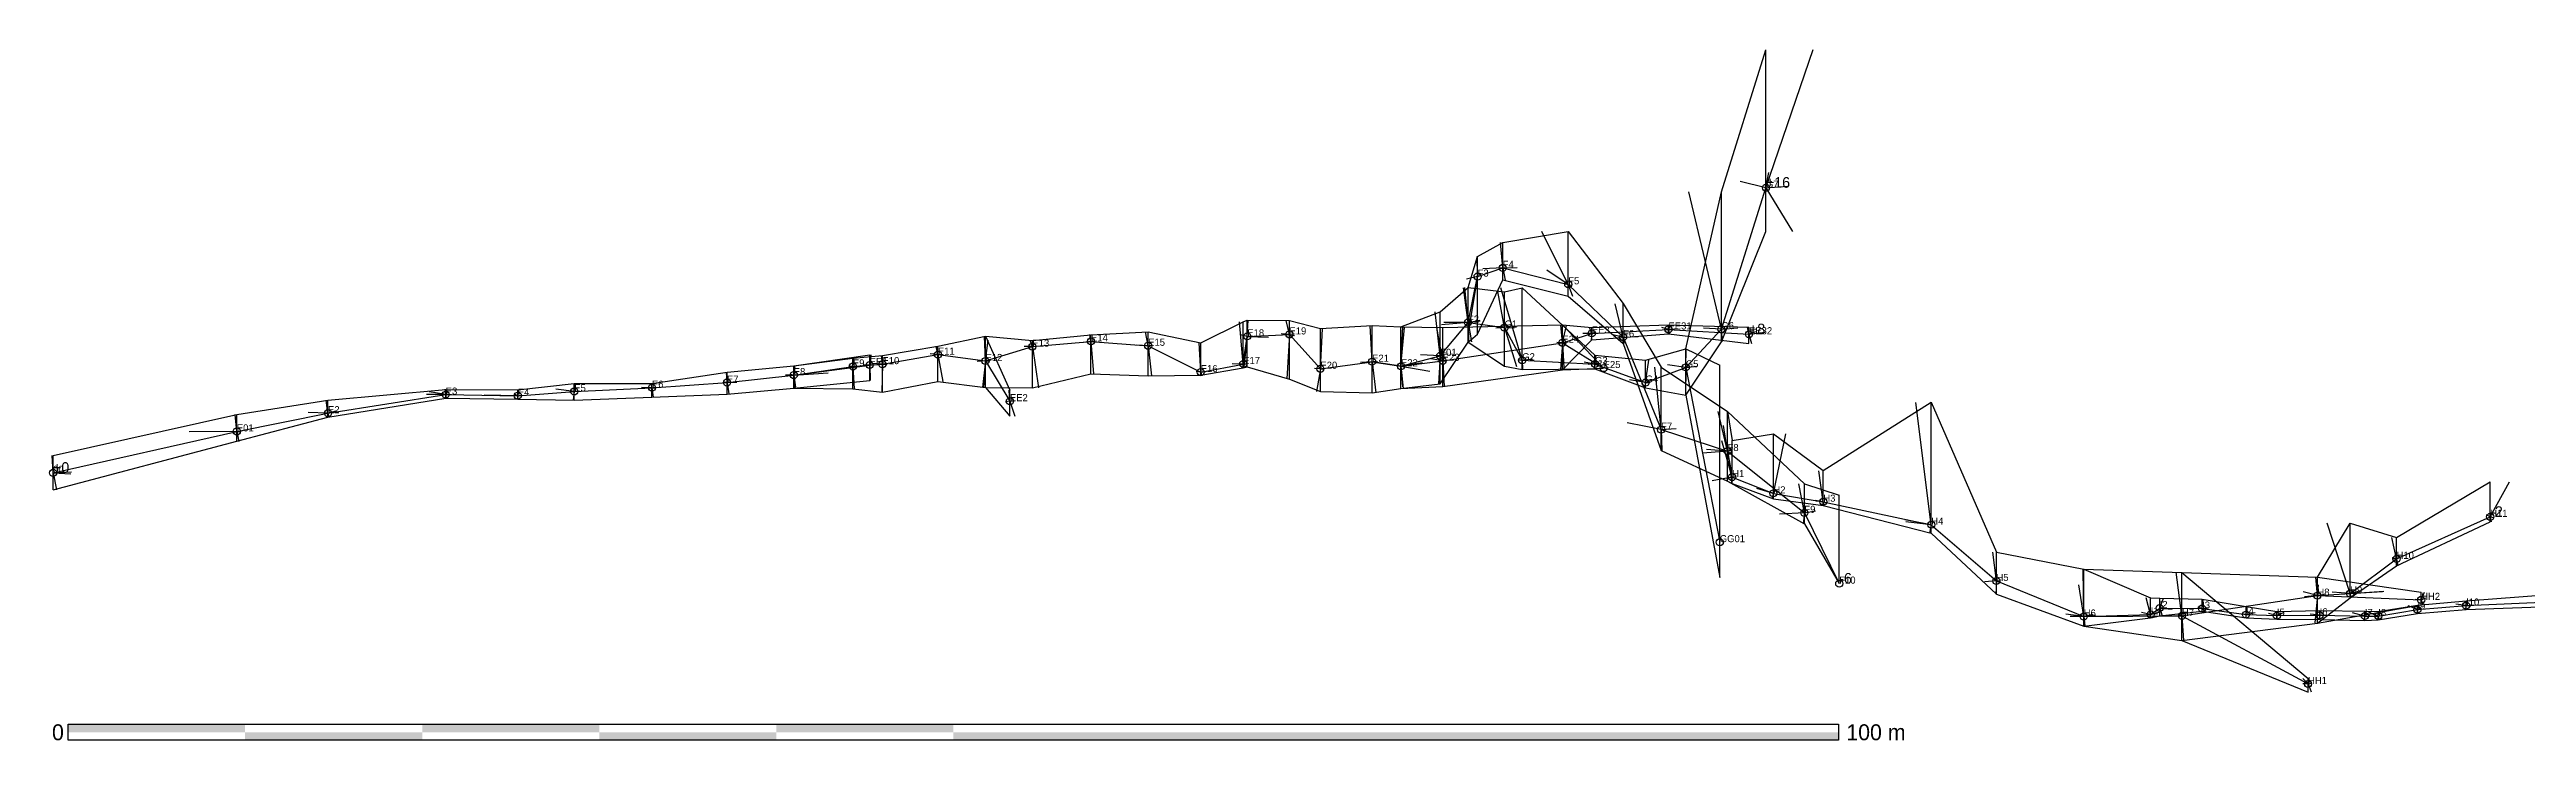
# Model space of a CAD drawing. Extents: x 0 to 280, y -15 to 24.
# Drawn here: x -0.2 to 139.7, y -15.1 to 23.9 of the extents above; entities that cross this region are included whole.
import ezdxf

# ---------------------------------------------------------------- set-up
doc = ezdxf.new("R2010")
doc.units = 0
for name, color, linetype in [('CHEMINEMENTS', 1, 'CONTINUOUS'), ('CONTOURS_HAUTEURS', 3, 'CONTINUOUS'), ('ECHELLE', 7, 'CONTINUOUS'), ('HAUTEURS', 4, 'CONTINUOUS'), ('POINTS', 6, 'CONTINUOUS'), ('PROFONDEURS', 2, 'CONTINUOUS'), ('RADIALES', 9, 'CONTINUOUS'), ('STATIONS', 7, 'CONTINUOUS')]:
    doc.layers.add(name, color=color, linetype=linetype)

msp = doc.modelspace()

# ---------------------------------------------------------------- linework, layer by layer
at = {"layer": 'CHEMINEMENTS'}
for p, q in [((94.24, 8.12), (96.76, 16.11)), ((80.47, 11.09), (81.89, 11.58)), ((81.89, 11.58), (85.59, 10.65)), ((79.93, 8.49), (80.47, 11.09)), ((85.59, 10.65), (88.69, 7.67)), ((78.36, 6.61), (79.93, 8.49)), ((79.93, 8.49), (81.99, 8.21)), ((52.67, 6.32), (55.32, 7.13)), ((55.32, 7.13), (58.63, 7.43)), ((58.63, 7.43), (61.86, 7.18)), ((61.86, 7.18), (64.83, 5.69)), ((67.23, 6.15), (67.46, 7.71)), ((67.46, 7.71), (69.84, 7.82)), ((69.84, 7.82), (71.59, 5.88)), ((78.5, 6.33), (85.26, 7.35)), ((81.99, 8.21), (82.99, 6.36)), ((85.26, 7.35), (86.92, 7.88)), ((85.26, 7.35), (87.59, 5.92)), ((86.92, 7.88), (91.25, 8.1)), ((88.69, 7.67), (90.84, 2.44)), ((91.25, 8.1), (95.8, 7.83)), ((92.23, 5.96), (94.24, 8.12)), ((41.84, 5.52), (46.13, 6.09)), ((41.84, 5.52), (45.18, 6.01)), ((45.18, 6.01), (46.85, 6.14)), ((46.85, 6.14), (49.98, 6.68)), ((49.98, 6.68), (52.67, 6.32)), ((52.67, 6.32), (54.05, 4.05)), ((64.83, 5.69), (67.23, 6.15)), ((71.59, 5.88), (74.51, 6.28)), ((74.51, 6.28), (76.14, 6.02)), ((76.14, 6.02), (78.36, 6.61)), ((76.14, 6.02), (78.5, 6.33)), ((82.99, 6.36), (87.1, 6.15)), ((87.1, 6.15), (89.96, 5.1)), ((89.96, 5.1), (92.23, 5.96)), ((92.23, 5.96), (94.15, -3.92)), ((15.53, 3.37), (22.18, 4.42)), ((22.18, 4.42), (26.25, 4.36)), ((26.25, 4.36), (29.44, 4.6)), ((29.44, 4.6), (33.83, 4.81)), ((33.83, 4.81), (38.07, 5.1)), ((38.07, 5.1), (41.84, 5.52)), ((10.38, 2.34), (15.53, 3.37)), ((0, 0), (10.38, 2.34)), ((90.84, 2.44), (94.59, 1.23)), ((0, 0), (0, 0)), ((94.59, 1.23), (98.93, -2.26)), ((94.59, 1.23), (94.85, -0.24)), ((94.85, -0.24), (97.18, -1.16)), ((97.18, -1.16), (100, -1.63)), ((98.93, -2.26), (100.9, -6.26)), ((100, -1.63), (106.1, -2.93)), ((132.38, -4.86), (137.67, -2.49)), ((106.1, -2.93), (109.78, -6.11)), ((129.76, -6.82), (132.38, -4.86)), ((109.78, -6.11), (114.71, -8.12)), ((120.26, -8.08), (127.91, -6.94)), ((127.91, -6.94), (129.76, -6.82)), ((127.91, -6.94), (133.77, -7.18)), ((114.71, -8.12), (118.49, -8)), ((114.71, -8.12), (120.26, -8.08)), ((118.49, -8), (119, -7.64)), ((119, -7.64), (121.4, -7.67)), ((120.26, -8.08), (127.38, -11.93)), ((121.4, -7.67), (123.88, -8.01)), ((123.88, -8.01), (125.62, -8.07)), ((125.62, -8.07), (128.04, -8.05)), ((128.04, -8.05), (130.59, -8.09)), ((130.59, -8.09), (131.35, -8.09)), ((131.35, -8.09), (133.56, -7.73)), ((133.56, -7.73), (136.31, -7.5)), ((136.31, -7.5), (141.02, -7.28))]:
    msp.add_line(p, q, dxfattribs=at)
at = {"layer": 'CONTOURS_HAUTEURS'}
for p, q in [((94.24, 15.88), (96.76, 23.91)), ((96.76, 13.63), (96.76, 23.91)), ((92.23, 7.01), (94.24, 15.88)), ((80.47, 12.22), (81.89, 13.02)), ((81.89, 13.02), (85.59, 13.63)), ((85.59, 13.63), (88.69, 9.56)), ((94.24, 7.4), (96.76, 13.63)), ((79.93, 10.48), (80.47, 12.22)), ((78.36, 9.09), (79.93, 10.48)), ((79.93, 10.48), (81.99, 10.23)), ((80.47, 7.84), (81.89, 10.9)), ((81.89, 10.9), (85.59, 9.99)), ((81.99, 10.23), (82.99, 10.45)), ((82.99, 10.45), (87.1, 6.65)), ((85.59, 9.99), (88.69, 7.31)), ((64.83, 7.34), (67.23, 8.54)), ((67.23, 8.54), (67.46, 8.62)), ((67.46, 8.62), (69.84, 8.61)), ((69.84, 8.61), (71.59, 8.15)), ((76.14, 8.25), (78.36, 9.09)), ((88.69, 9.56), (90.84, 5.97)), ((46.85, 6.64), (49.98, 7.15)), ((49.98, 7.15), (52.67, 7.73)), ((52.67, 7.73), (54.05, 4.68)), ((52.67, 7.73), (55.32, 7.47)), ((55.32, 7.47), (58.63, 7.8)), ((58.63, 7.8), (61.86, 7.97)), ((61.86, 7.97), (64.83, 7.34)), ((71.59, 8.15), (74.51, 8.32)), ((74.51, 8.32), (76.14, 8.25)), ((76.14, 8.25), (78.5, 8.22)), ((78.36, 5.03), (79.93, 7.39)), ((78.5, 8.22), (85.26, 8.36)), ((79.93, 7.39), (80.47, 7.84)), ((79.93, 7.39), (81.99, 6.02)), ((85.26, 8.36), (87.59, 5.92)), ((85.26, 8.36), (86.92, 8.22)), ((85.26, 5.83), (86.92, 7.51)), ((86.92, 8.22), (91.25, 8.37)), ((86.92, 7.51), (91.25, 7.85)), ((88.69, 7.31), (90.84, 1.26)), ((89.96, 6.36), (92.23, 7.01)), ((91.25, 8.37), (95.8, 8.24)), ((91.25, 7.85), (95.8, 7.3)), ((92.23, 4.39), (94.24, 7.4)), ((92.23, 7.01), (94.15, 6.08)), ((95.8, 7.3), (95.8, 8.24)), ((33.83, 5.04), (38.07, 5.69)), ((38.07, 5.69), (41.84, 6.05)), ((41.84, 6.05), (46.13, 6.67)), ((41.84, 6.05), (45.18, 6.48)), ((45.18, 6.48), (46.85, 6.64)), ((46.13, 5.21), (46.13, 6.67)), ((64.83, 5.51), (67.23, 5.93)), ((67.23, 5.93), (67.46, 5.99)), ((67.46, 5.99), (69.84, 5.3)), ((78.5, 4.88), (85.26, 5.83)), ((81.99, 6.02), (82.99, 5.84)), ((82.99, 5.84), (87.1, 5.87)), ((85.26, 5.83), (87.59, 5.92)), ((87.1, 6.65), (89.96, 6.36)), ((87.1, 5.87), (89.96, 4.81)), ((87.59, 5.92), (87.59, 5.92)), ((90.84, 5.97), (94.59, 3.47)), ((94.15, -5.92), (94.15, 6.08)), ((15.53, 4.1), (22.18, 4.71)), ((15.53, 3.15), (22.18, 4.22)), ((22.18, 4.71), (26.25, 4.69)), ((22.18, 4.22), (26.25, 4.16)), ((26.25, 4.69), (29.44, 5.04)), ((29.44, 5.04), (33.83, 5.04)), ((29.44, 4.11), (33.83, 4.27)), ((33.83, 4.27), (38.07, 4.45)), ((38.07, 4.45), (41.84, 4.79)), ((41.84, 4.79), (46.13, 5.21)), ((41.84, 4.79), (45.18, 4.75)), ((45.18, 4.75), (46.85, 4.56)), ((46.85, 4.56), (49.98, 5.16)), ((49.98, 5.16), (52.67, 4.83)), ((52.67, 4.83), (54.05, 3.2)), ((52.67, 4.83), (55.32, 4.8)), ((54.05, 3.2), (54.05, 4.68)), ((55.32, 4.8), (58.63, 5.59)), ((58.63, 5.59), (61.86, 5.49)), ((61.86, 5.49), (64.83, 5.51)), ((69.84, 5.3), (71.59, 4.6)), ((71.59, 4.6), (74.51, 4.52)), ((74.51, 4.52), (76.14, 4.76)), ((76.14, 4.76), (78.36, 5.03)), ((76.14, 4.76), (78.5, 4.88)), ((89.96, 4.81), (92.23, 4.39)), ((92.23, 4.39), (94.15, -5.92)), ((0, 0.98), (10.38, 3.3)), ((10.38, 3.3), (15.53, 4.1)), ((10.38, 1.79), (15.53, 3.15)), ((26.25, 4.16), (29.44, 4.11)), ((94.59, 3.47), (98.93, -0.62)), ((94.59, 3.47), (94.85, 1.82)), ((100, 0.13), (106.1, 3.99)), ((106.1, 3.99), (109.78, -4.48)), ((0, -0.96), (10.38, 1.79)), ((94.85, 1.82), (97.18, 2.21)), ((97.18, 2.21), (100, 0.13)), ((0, 0.98), (0, 0.98)), ((90.84, 1.26), (94.59, -0.47)), ((0, -0.96), (0, -0.96)), ((94.59, -0.47), (98.93, -2.89)), ((94.59, -0.47), (94.85, -0.6)), ((94.85, -0.6), (97.18, -1.46)), ((98.93, -0.62), (100.9, -1.26)), ((100.9, -6.26), (100.9, -1.26)), ((132.38, -3.66), (137.67, -0.51)), ((137.67, -2.77), (137.67, -0.51)), ((97.18, -1.46), (100, -1.84)), ((100, -1.84), (106.1, -3.4)), ((132.38, -5.25), (137.67, -2.77)), ((98.93, -2.89), (100.9, -6.26)), ((106.1, -3.4), (109.78, -6.85)), ((127.91, -5.9), (129.76, -2.84)), ((129.76, -2.84), (132.38, -3.66)), ((109.78, -4.48), (114.71, -5.45)), ((114.71, -5.45), (120.26, -5.63)), ((114.71, -5.45), (118.49, -7.07)), ((129.76, -7.06), (132.38, -5.25)), ((109.78, -6.85), (114.71, -8.66)), ((120.26, -5.63), (127.38, -11.63)), ((120.26, -5.63), (127.91, -5.9)), ((127.91, -5.9), (133.77, -6.74)), ((133.77, -7.45), (133.77, -6.74)), ((136.31, -7.23), (141.02, -6.88)), ((114.71, -8.66), (118.49, -8.19)), ((118.49, -7.07), (119, -7.09)), ((118.49, -8.19), (119, -8.08)), ((119, -7.09), (121.4, -7.14)), ((119, -8.08), (121.4, -7.82)), ((121.4, -7.14), (123.88, -7.56)), ((121.4, -7.82), (123.88, -8.2)), ((123.88, -7.56), (125.62, -7.83)), ((123.88, -8.2), (125.62, -8.27)), ((125.62, -7.83), (128.04, -7.78)), ((125.62, -8.27), (128.04, -8.28)), ((127.91, -8.49), (129.76, -7.06)), ((127.91, -8.49), (133.77, -7.45)), ((128.04, -7.78), (130.59, -7.82)), ((128.04, -8.28), (130.59, -8.34)), ((130.59, -7.82), (131.35, -7.83)), ((130.59, -8.34), (131.35, -8.31)), ((131.35, -7.83), (133.56, -7.47)), ((131.35, -8.31), (133.56, -7.95)), ((133.56, -7.47), (136.31, -7.23)), ((133.56, -7.95), (136.31, -7.73)), ((136.31, -7.73), (141.02, -7.55)), ((114.71, -8.66), (120.26, -9.48)), ((120.26, -9.48), (127.91, -8.49)), ((120.26, -9.48), (127.38, -12.39)), ((127.38, -12.39), (127.38, -11.63))]:
    msp.add_line(p, q, dxfattribs=at)
at = {"layer": 'ECHELLE'}
for p, q in [((0.85, -14.2), (100.85, -14.2)), ((0.85, -15.11), (0.85, -14.2)), ((100.85, -15.11), (0.85, -15.11)), ((100.85, -14.2), (100.85, -15.11))]:
    msp.add_line(p, q, dxfattribs=at)
for points in [[(0.85, -14.2), (10.85, -14.2), (0.85, -14.66), (10.85, -14.66)], [(10.85, -14.66), (20.85, -14.66), (10.85, -15.11), (20.85, -15.11)], [(20.85, -14.2), (30.85, -14.2), (20.85, -14.66), (30.85, -14.66)], [(30.85, -14.66), (40.85, -14.66), (30.85, -15.11), (40.85, -15.11)], [(40.85, -14.2), (50.85, -14.2), (40.85, -14.66), (50.85, -14.66)], [(50.85, -14.66), (100.85, -14.66), (50.85, -15.11), (100.85, -15.11)]]:
    msp.add_solid(points, dxfattribs=at)
at = {"layer": 'HAUTEURS'}
for p, q in [((96.76, 13.63), (96.76, 23.91)), ((94.24, 7.4), (94.24, 15.88)), ((81.89, 10.9), (81.89, 13.02)), ((85.59, 9.99), (85.59, 13.63)), ((80.47, 7.84), (80.47, 12.22)), ((79.93, 7.39), (79.93, 10.48)), ((81.99, 6.02), (81.99, 10.23)), ((82.99, 5.84), (82.99, 10.45)), ((67.23, 5.93), (67.23, 8.54)), ((67.46, 5.99), (67.46, 8.62)), ((69.84, 5.3), (69.84, 8.61)), ((78.36, 5.03), (78.36, 9.09)), ((88.69, 7.31), (88.69, 9.56)), ((49.98, 5.16), (49.98, 7.15)), ((52.67, 4.83), (52.67, 7.73)), ((55.32, 4.8), (55.32, 7.47)), ((58.63, 5.59), (58.63, 7.8)), ((61.86, 5.49), (61.86, 7.97)), ((64.83, 5.51), (64.83, 7.34)), ((71.59, 4.6), (71.59, 8.15)), ((74.51, 4.52), (74.51, 8.32)), ((76.14, 4.76), (76.14, 8.25)), ((78.5, 4.88), (78.5, 8.22)), ((85.26, 5.83), (85.26, 8.36)), ((86.92, 7.51), (86.92, 8.22)), ((91.25, 7.85), (91.25, 8.37)), ((92.23, 4.39), (92.23, 7.01)), ((95.8, 7.3), (95.8, 8.24)), ((38.07, 4.45), (38.07, 5.69)), ((41.84, 4.79), (41.84, 6.05)), ((45.18, 4.75), (45.18, 6.48)), ((46.13, 5.21), (46.13, 6.67)), ((46.85, 4.56), (46.85, 6.64)), ((87.1, 5.87), (87.1, 6.65)), ((87.59, 5.92), (87.59, 5.92)), ((89.96, 4.81), (89.96, 6.36)), ((90.84, 1.26), (90.84, 5.97)), ((94.15, -5.92), (94.15, 6.08)), ((22.18, 4.22), (22.18, 4.71)), ((26.25, 4.16), (26.25, 4.69)), ((29.44, 4.11), (29.44, 5.04)), ((33.83, 4.27), (33.83, 5.04)), ((54.05, 3.2), (54.05, 4.68)), ((10.38, 1.79), (10.38, 3.3)), ((15.53, 3.15), (15.53, 4.1)), ((94.59, -0.47), (94.59, 3.47)), ((106.1, -3.4), (106.1, 3.99)), ((94.85, -0.6), (94.85, 1.82)), ((97.18, -1.46), (97.18, 2.21)), ((0, -0.96), (0, 0.98)), ((100, -1.84), (100, 0.13)), ((98.93, -2.89), (98.93, -0.62)), ((100.9, -6.26), (100.9, -1.26)), ((137.67, -2.77), (137.67, -0.51)), ((129.76, -7.06), (129.76, -2.84)), ((132.38, -5.25), (132.38, -3.66)), ((109.78, -6.85), (109.78, -4.48)), ((114.71, -8.66), (114.71, -5.45)), ((120.26, -9.48), (120.26, -5.63)), ((127.91, -8.49), (127.91, -5.9)), ((133.77, -7.45), (133.77, -6.74)), ((118.49, -8.19), (118.49, -7.07)), ((119, -8.08), (119, -7.09)), ((121.4, -7.82), (121.4, -7.14)), ((123.88, -8.2), (123.88, -7.56)), ((125.62, -8.27), (125.62, -7.83)), ((128.04, -8.28), (128.04, -7.78)), ((130.59, -8.34), (130.59, -7.82)), ((131.35, -8.31), (131.35, -7.83)), ((133.56, -7.95), (133.56, -7.47)), ((136.31, -7.73), (136.31, -7.23)), ((127.38, -12.39), (127.38, -11.63))]:
    msp.add_line(p, q, dxfattribs=at)
at = {"layer": 'POINTS'}
for centre in [(96.76, 16.11), (80.47, 11.09), (81.89, 11.58), (85.59, 10.65), (79.93, 8.49), (81.99, 8.21), (55.32, 7.13), (58.63, 7.43), (61.86, 7.18), (67.46, 7.71), (69.84, 7.82), (85.26, 7.35), (86.92, 7.88), (88.69, 7.67), (91.25, 8.1), (94.24, 8.12), (95.8, 7.83), (41.84, 5.52), (45.18, 6.01), (46.13, 6.09), (46.85, 6.14), (49.98, 6.68), (52.67, 6.32), (64.83, 5.69), (67.23, 6.15), (71.59, 5.88), (74.51, 6.28), (76.14, 6.02), (78.36, 6.61), (78.5, 6.33), (82.99, 6.36), (87.1, 6.15), (87.59, 5.92), (92.23, 5.96), (22.18, 4.42), (26.25, 4.36), (29.44, 4.6), (33.83, 4.81), (38.07, 5.1), (54.05, 4.05), (89.96, 5.1), (15.53, 3.37), (10.38, 2.34), (90.84, 2.44), (94.59, 1.23), (0, 0), (94.85, -0.24), (97.18, -1.16), (98.93, -2.26), (100, -1.63), (106.1, -2.93), (137.67, -2.49), (94.15, -3.92), (132.38, -4.86), (100.9, -6.26), (109.78, -6.11), (127.91, -6.94), (129.76, -6.82), (133.77, -7.18), (114.71, -8.12), (118.49, -8), (119, -7.64), (120.26, -8.08), (121.4, -7.67), (123.88, -8.01), (125.62, -8.07), (128.04, -8.05), (130.59, -8.09), (131.35, -8.09), (133.56, -7.73), (136.31, -7.5), (127.38, -11.93)]:
    msp.add_circle(centre, 0.2, dxfattribs=at)
at = {"layer": 'RADIALES'}
for p, q in [((96.76, 16.11), (99.43, 23.92)), ((96.76, 16.11), (96.93, 16.97)), ((94.24, 8.12), (92.41, 15.88)), ((96.76, 16.11), (95.3, 16.46)), ((96.76, 16.11), (97.97, 16.19)), ((96.76, 16.11), (98.26, 13.63)), ((81.89, 11.58), (81.76, 13.02)), ((85.59, 10.65), (84.1, 13.63)), ((80.47, 11.09), (80.45, 12.22)), ((81.89, 11.58), (80.77, 11.52)), ((81.89, 11.58), (82.7, 11.6)), ((81.89, 11.58), (82.02, 10.89)), ((85.59, 10.65), (84.39, 11.45)), ((79.93, 8.49), (79.68, 10.45)), ((79.93, 8.49), (79.74, 10.48)), ((80.47, 11.09), (79.85, 10.95)), ((80.47, 11.09), (79.92, 7.84)), ((81.99, 8.21), (81.62, 10.24)), ((82.99, 6.36), (81.79, 10.46)), ((85.59, 10.65), (85.8, 10.61)), ((85.59, 10.65), (85.83, 9.98)), ((67.23, 6.15), (67.02, 8.54)), ((67.46, 7.71), (67.51, 8.61)), ((69.84, 7.82), (69.66, 8.61)), ((78.36, 6.61), (78.08, 9.09)), ((79.93, 8.49), (78.44, 8.36)), ((79.93, 8.49), (78.57, 8.5)), ((79.93, 8.49), (80.59, 8.62)), ((79.93, 8.49), (80.61, 8.59)), ((79.93, 8.49), (80.12, 7.4)), ((79.93, 8.49), (79.96, 7.39)), ((88.69, 7.67), (88.24, 9.55)), ((49.98, 6.68), (49.89, 7.15)), ((52.67, 6.32), (52.62, 7.73)), ((52.67, 6.32), (52.82, 7.5)), ((55.32, 7.13), (54.86, 7.14)), ((55.32, 7.13), (55.19, 7.47)), ((55.32, 7.13), (55.52, 7.16)), ((55.32, 7.13), (55.66, 4.81)), ((58.63, 7.43), (58.2, 7.36)), ((58.63, 7.43), (58.57, 7.81)), ((58.63, 7.43), (58.83, 7.45)), ((58.63, 7.43), (58.77, 5.6)), ((61.86, 7.18), (61.23, 7.22)), ((61.86, 7.18), (61.71, 7.97)), ((61.86, 7.18), (62.06, 7.21)), ((61.86, 7.18), (62.05, 5.49)), ((64.83, 5.69), (64.74, 7.34)), ((67.46, 7.71), (67.08, 7.8)), ((67.46, 7.71), (67.27, 5.99)), ((67.46, 7.71), (68.65, 7.67)), ((69.84, 7.82), (69.37, 7.86)), ((69.84, 7.82), (69.7, 5.31)), ((69.84, 7.82), (70.13, 7.77)), ((71.59, 5.88), (71.7, 8.15)), ((74.51, 6.28), (74.41, 8.32)), ((76.14, 6.02), (76.24, 8.25)), ((76.14, 6.02), (76.35, 8.21)), ((78.5, 6.33), (78.16, 8.22)), ((81.99, 8.21), (81.5, 8.18)), ((81.99, 8.21), (82.54, 8.2)), ((81.99, 8.21), (82.67, 6.01)), ((85.26, 7.35), (84.94, 7.36)), ((85.26, 7.35), (85.16, 5.84)), ((85.26, 7.35), (85.17, 8.36)), ((85.26, 7.35), (85.49, 8.33)), ((85.26, 7.35), (85.45, 7.36)), ((85.26, 7.35), (85.45, 7.35)), ((85.26, 7.35), (85.34, 5.94)), ((86.92, 7.88), (86.42, 7.87)), ((86.92, 7.88), (86.79, 8.22)), ((86.92, 7.88), (86.89, 7.51)), ((86.92, 7.88), (87.12, 7.95)), ((88.69, 7.67), (88.1, 7.79)), ((88.69, 7.67), (89.55, 7.7)), ((88.69, 7.67), (88.74, 7.31)), ((91.25, 8.1), (90.87, 8.22)), ((91.25, 8.1), (91.29, 8.37)), ((91.25, 8.1), (91.77, 8.15)), ((91.25, 8.1), (91.3, 7.85)), ((92.23, 5.96), (92.25, 7.01)), ((94.24, 8.12), (93.24, 8.18)), ((94.24, 8.12), (95.18, 8.19)), ((94.24, 8.12), (94.27, 7.4)), ((95.8, 7.83), (95.71, 8.24)), ((95.8, 7.83), (96.19, 7.98)), ((95.8, 7.83), (96.72, 7.95)), ((95.8, 7.83), (95.94, 7.3)), ((38.07, 5.1), (38.04, 5.69)), ((41.84, 5.52), (41.9, 6.06)), ((41.84, 5.52), (41.92, 5.96)), ((41.84, 5.52), (42.94, 5.67)), ((41.84, 5.52), (43.78, 5.66)), ((45.18, 6.01), (44.99, 6.01)), ((45.18, 6.01), (45.23, 6.47)), ((45.18, 6.01), (45.72, 6.04)), ((45.18, 6.01), (45.25, 4.75)), ((46.13, 6.09), (45.78, 6.11)), ((46.13, 6.09), (46.22, 6.67)), ((46.13, 6.09), (46.33, 6.1)), ((46.13, 6.09), (46.16, 5.21)), ((46.85, 6.14), (46.26, 6.17)), ((46.85, 6.14), (46.8, 6.64)), ((46.85, 6.14), (46.81, 4.56)), ((46.85, 6.14), (47.05, 6.16)), ((49.98, 6.68), (49.54, 6.72)), ((49.98, 6.68), (50.16, 6.68)), ((49.98, 6.68), (50.26, 5.17)), ((52.67, 6.32), (52.21, 6.3)), ((52.67, 6.32), (52.31, 6.31)), ((52.67, 6.32), (52.5, 4.83)), ((52.67, 6.32), (52.56, 4.85)), ((52.67, 6.32), (52.86, 6.33)), ((52.67, 6.32), (52.87, 6.32)), ((64.83, 5.69), (64.58, 5.72)), ((64.83, 5.69), (65.12, 5.72)), ((64.83, 5.69), (64.88, 5.52)), ((67.23, 6.15), (66.6, 6.16)), ((67.23, 6.15), (67.19, 5.94)), ((67.23, 6.15), (67.43, 6.16)), ((71.59, 5.88), (71.26, 5.9)), ((71.59, 5.88), (71.37, 4.6)), ((71.59, 5.88), (71.77, 5.87)), ((74.51, 6.28), (73.86, 6.24)), ((74.51, 6.28), (74.71, 6.31)), ((74.51, 6.28), (74.73, 4.53)), ((76.14, 6.02), (74.75, 6.23)), ((76.14, 6.02), (78.08, 6.28)), ((76.14, 6.02), (77.36, 6.24)), ((76.14, 6.02), (77.78, 5.75)), ((76.14, 6.02), (76.23, 4.86)), ((76.14, 6.02), (76.26, 4.76)), ((78.36, 6.61), (77.25, 6.66)), ((78.5, 6.33), (77.82, 6.44)), ((78.36, 6.61), (78.27, 5.03)), ((78.36, 6.61), (78.57, 6.63)), ((78.5, 6.33), (78.7, 6.33)), ((78.5, 6.33), (78.59, 4.88)), ((82.99, 6.36), (82.77, 6.37)), ((82.99, 6.36), (83.58, 6.45)), ((82.99, 6.36), (83.01, 5.84)), ((87.1, 6.15), (86.49, 6.25)), ((87.1, 6.15), (86.71, 6.13)), ((87.1, 6.15), (87.05, 5.87)), ((87.1, 6.15), (87.16, 6.65)), ((89.96, 5.1), (90.15, 6.37)), ((90.84, 2.44), (90.49, 5.98)), ((92.23, 5.96), (91.19, 6.1)), ((92.23, 5.96), (92.21, 4.39)), ((92.23, 5.96), (92.83, 6.02)), ((22.18, 4.42), (21.1, 4.43)), ((22.18, 4.42), (21.25, 4.57)), ((22.18, 4.42), (22.14, 4.72)), ((22.18, 4.42), (22.18, 4.22)), ((26.25, 4.36), (24.36, 4.39)), ((26.25, 4.36), (26.06, 4.44)), ((26.25, 4.36), (26.23, 4.16)), ((26.25, 4.36), (26.3, 4.69)), ((29.44, 4.6), (28.4, 4.72)), ((29.44, 4.6), (29.22, 4.63)), ((29.44, 4.6), (29.38, 4.11)), ((29.44, 4.6), (29.51, 5.03)), ((33.83, 4.81), (33.24, 4.83)), ((33.83, 4.81), (33.83, 5.04)), ((33.83, 4.81), (34, 4.8)), ((33.83, 4.81), (33.89, 4.27)), ((38.07, 5.1), (37.89, 5.1)), ((38.07, 5.1), (38.62, 5.13)), ((38.07, 5.1), (38.17, 4.46)), ((41.84, 5.52), (41.38, 5.52)), ((41.84, 5.52), (41.62, 5.56)), ((41.84, 5.52), (41.93, 4.84)), ((41.84, 5.52), (41.91, 4.8)), ((54.05, 4.05), (54, 4.68)), ((89.96, 5.1), (89.06, 5.26)), ((89.96, 5.1), (89.92, 4.82)), ((89.96, 5.1), (90.19, 5.08)), ((10.38, 2.34), (10.28, 3.29)), ((15.53, 3.37), (14.41, 3.41)), ((15.53, 3.37), (15.42, 4.1)), ((15.53, 3.37), (15.99, 3.51)), ((15.53, 3.37), (15.58, 3.15)), ((54.05, 4.05), (53.8, 4.02)), ((54.05, 4.05), (54.25, 4.06)), ((54.05, 4.05), (54.32, 3.2)), ((90.84, 2.44), (88.92, 2.82)), ((94.59, 1.23), (94.06, 3.47)), ((106.1, -2.93), (105.23, 3.98)), ((10.38, 2.34), (7.69, 2.31)), ((10.38, 2.34), (10.58, 2.34)), ((10.38, 2.34), (10.5, 1.78)), ((90.84, 2.44), (91.69, 2.5)), ((90.84, 2.44), (90.88, 1.26)), ((94.85, -0.24), (94.26, 1.81)), ((94.59, 1.23), (94.37, 2.67)), ((97.18, -1.16), (97.89, 2.2)), ((0, 0), (-0.06, 0.98)), ((0, 0), (1.04, 0.05)), ((0, 0), (1, -0.06)), ((0, 0), (0.19, -0.96)), ((94.59, 1.23), (93.2, 1.11)), ((94.59, 1.23), (93.41, 1.32)), ((94.59, 1.23), (94.79, 1.33)), ((94.59, 1.23), (94.78, 1.29)), ((94.59, 1.23), (94.82, -0.45)), ((94.59, 1.23), (94.86, -0.47)), ((100, -1.63), (99.75, 0.12)), ((94.85, -0.24), (93.73, -0.45)), ((94.85, -0.24), (94.8, -0.61)), ((94.85, -0.24), (95.07, -0.2)), ((97.18, -1.16), (96.24, -0.89)), ((97.18, -1.16), (97, -1.1)), ((97.18, -1.16), (97.1, -1.46)), ((98.93, -2.26), (98.62, -0.63)), ((137.67, -2.49), (138.76, -0.51)), ((98.93, -2.26), (97.53, -2.34)), ((98.93, -2.26), (98.86, -2.88)), ((98.93, -2.26), (99.55, -2.14)), ((100, -1.63), (99.53, -1.57)), ((100, -1.63), (99.6, -1.6)), ((100, -1.63), (100.02, -1.84)), ((106.1, -2.93), (104.61, -2.65)), ((106.1, -2.93), (104.66, -2.76)), ((137.67, -2.49), (137.47, -2.38)), ((137.67, -2.49), (137.89, -2.52)), ((137.67, -2.49), (137.73, -2.77)), ((106.1, -2.93), (106, -3.4)), ((129.76, -6.82), (128.46, -2.84)), ((132.38, -4.86), (132.11, -3.66)), ((109.78, -6.11), (109.58, -4.48)), ((114.71, -8.12), (114.67, -5.45)), ((132.38, -4.86), (132.14, -4.8)), ((132.38, -4.86), (132.14, -4.88)), ((132.38, -4.86), (132.45, -5.25)), ((109.78, -6.11), (109.11, -6.15)), ((109.78, -6.11), (109.74, -6.85)), ((109.78, -6.11), (109.99, -6.1)), ((114.71, -8.12), (114.44, -6.33)), ((120.26, -8.08), (119.94, -5.62)), ((127.91, -6.94), (127.11, -6.73)), ((127.91, -6.94), (127.18, -7)), ((127.91, -6.94), (127.76, -8.48)), ((127.91, -6.94), (127.83, -5.9)), ((127.91, -6.94), (127.88, -7.14)), ((127.91, -6.94), (127.98, -6.32)), ((127.91, -6.94), (128.3, -6.85)), ((127.91, -6.94), (128.11, -6.9)), ((129.76, -6.82), (128.74, -6.75)), ((129.76, -6.82), (131.66, -6.69)), ((129.76, -6.82), (130.26, -6.69)), ((129.76, -6.82), (131.58, -6.7)), ((129.76, -6.82), (129.79, -7.06)), ((133.77, -7.18), (133.96, -6.74)), ((114.71, -8.12), (113.69, -7.99)), ((114.71, -8.12), (113.94, -8.12)), ((114.71, -8.12), (115.23, -7.99)), ((114.71, -8.12), (115.38, -8.03)), ((114.71, -8.12), (114.74, -8.44)), ((114.71, -8.12), (114.78, -8.65)), ((118.49, -8), (117.98, -7.9)), ((118.49, -8), (118.24, -7.07)), ((118.49, -8), (118.42, -8.19)), ((118.49, -8), (119.1, -7.84)), ((119, -7.64), (119.22, -7.08)), ((119, -7.64), (119.18, -7.61)), ((119, -7.64), (119.71, -7.7)), ((119, -7.64), (119.15, -8.08)), ((120.26, -8.08), (119.24, -8.09)), ((120.26, -8.08), (120.07, -8.01)), ((120.26, -8.08), (120.35, -9.48)), ((121.4, -7.67), (121.16, -7.6)), ((121.4, -7.67), (121.46, -7.15)), ((121.4, -7.67), (121.78, -7.6)), ((121.4, -7.67), (121.54, -7.82)), ((123.88, -8.01), (123.65, -7.98)), ((123.88, -8.01), (123.85, -8.2)), ((123.88, -8.01), (123.97, -7.56)), ((123.88, -8.01), (124.39, -7.9)), ((125.62, -8.07), (125.14, -7.94)), ((125.62, -8.07), (125.6, -7.83)), ((125.62, -8.07), (125.61, -8.27)), ((125.62, -8.07), (126.04, -7.88)), ((128.04, -8.05), (127.5, -7.99)), ((128.04, -8.05), (128.01, -8.28)), ((128.04, -8.05), (128.07, -7.77)), ((128.04, -8.05), (128.29, -8.03)), ((130.59, -8.09), (129.9, -7.91)), ((130.59, -8.09), (130.54, -8.34)), ((130.59, -8.09), (130.64, -7.81)), ((130.59, -8.09), (130.79, -8.13)), ((131.35, -8.09), (130.81, -7.89)), ((131.35, -8.09), (131.38, -7.83)), ((131.35, -8.09), (131.67, -8.02)), ((131.35, -8.09), (131.38, -8.32)), ((133.56, -7.73), (133.04, -7.51)), ((133.77, -7.18), (133.43, -7.16)), ((133.56, -7.73), (133.6, -7.47)), ((133.56, -7.73), (133.79, -7.63)), ((133.56, -7.73), (133.57, -7.95)), ((133.77, -7.18), (134.03, -7.07)), ((133.77, -7.18), (133.86, -7.45)), ((136.31, -7.5), (135.73, -7.42)), ((136.31, -7.5), (136.15, -7.5)), ((136.31, -7.5), (136.26, -7.74)), ((136.31, -7.5), (136.37, -7.23)), ((136.31, -7.5), (136.57, -7.52)), ((136.31, -7.5), (136.47, -7.5)), ((127.38, -11.93), (127.09, -11.63)), ((127.38, -11.93), (127.09, -11.93)), ((127.38, -11.93), (127.6, -11.88)), ((127.38, -11.93), (127.56, -12.38))]:
    msp.add_line(p, q, dxfattribs=at)

# ---------------------------------------------------------------- texts
at = {"layer": 'ECHELLE'}
for s, p in [('0', (-0.06, -15.11)), ('100 m', (101.3, -15.11))]:
    msp.add_text(s, height=0.9, dxfattribs=at).set_placement(p)
at = {"layer": 'PROFONDEURS'}
for s, p in [('+16', (96.76, 16.11)), ('+8', (95.8, 7.83)), ('+0', (0, 0)), ('-2', (137.67, -2.49)), ('-6', (100.9, -6.26))]:
    msp.add_text(s, height=0.6, dxfattribs=at).set_placement(p)
at = {"layer": 'STATIONS'}
for s, p in [('G7', (96.76, 16.11)), ('F3', (80.47, 11.09)), ('F4', (81.89, 11.58)), ('F5', (85.59, 10.65)), ('F2', (79.93, 8.49)), ('G1', (81.99, 8.21)), ('EE31', (91.25, 8.1)), ('G6', (94.24, 8.12)), ('E11', (49.98, 6.68)), ('E13', (55.32, 7.13)), ('E14', (58.63, 7.43)), ('E15', (61.86, 7.18)), ('E18', (67.46, 7.71)), ('E19', (69.84, 7.82)), ('F01', (78.36, 6.61)), ('E24', (85.26, 7.35)), ('EE3', (86.92, 7.88)), ('F6', (88.69, 7.67)), ('EE32', (95.8, 7.83)), ('E8', (41.84, 5.52)), ('E9', (45.18, 6.01)), ('EE1', (46.13, 6.09)), ('E10', (46.85, 6.14)), ('E12', (52.67, 6.32)), ('E16', (64.83, 5.69)), ('E17', (67.23, 6.15)), ('E20', (71.59, 5.88)), ('E21', (74.51, 6.28)), ('E22', (76.14, 6.02)), ('E23', (78.5, 6.33)), ('G2', (82.99, 6.36)), ('G3', (87.1, 6.15)), ('E25', (87.59, 5.92)), ('G5', (92.23, 5.96)), ('E3', (22.18, 4.42)), ('E4', (26.25, 4.36)), ('E5', (29.44, 4.6)), ('E6', (33.83, 4.81)), ('E7', (38.07, 5.1)), ('EE2', (54.05, 4.05)), ('G4', (89.96, 5.1)), ('E2', (15.53, 3.37)), ('F7', (90.84, 2.44)), ('E01', (10.38, 2.34)), ('F8', (94.59, 1.23)), ('00', (0, 0)), ('H1', (94.85, -0.24)), ('H2', (97.18, -1.16)), ('H3', (100, -1.63)), ('F9', (98.93, -2.26)), ('H4', (106.1, -2.93)), ('H11', (137.67, -2.49)), ('GG01', (94.15, -3.92)), ('H10', (132.38, -4.86)), ('F10', (100.9, -6.26)), ('H5', (109.78, -6.11)), ('H8', (127.91, -6.94)), ('H9', (129.76, -6.82)), ('HH2', (133.77, -7.18)), ('H6', (114.71, -8.12)), ('I1', (118.49, -8)), ('I2', (119, -7.64)), ('H7', (120.26, -8.08)), ('I3', (121.4, -7.67)), ('I4', (123.88, -8.01)), ('I5', (125.62, -8.07)), ('I6', (128.04, -8.05)), ('I7', (130.59, -8.09)), ('I8', (131.35, -8.09)), ('I9', (133.56, -7.73)), ('I10', (136.31, -7.5)), ('HH1', (127.38, -11.93))]:
    msp.add_text(s, height=0.4, dxfattribs=at).set_placement(p)

doc.saveas('drawing.dxf')
